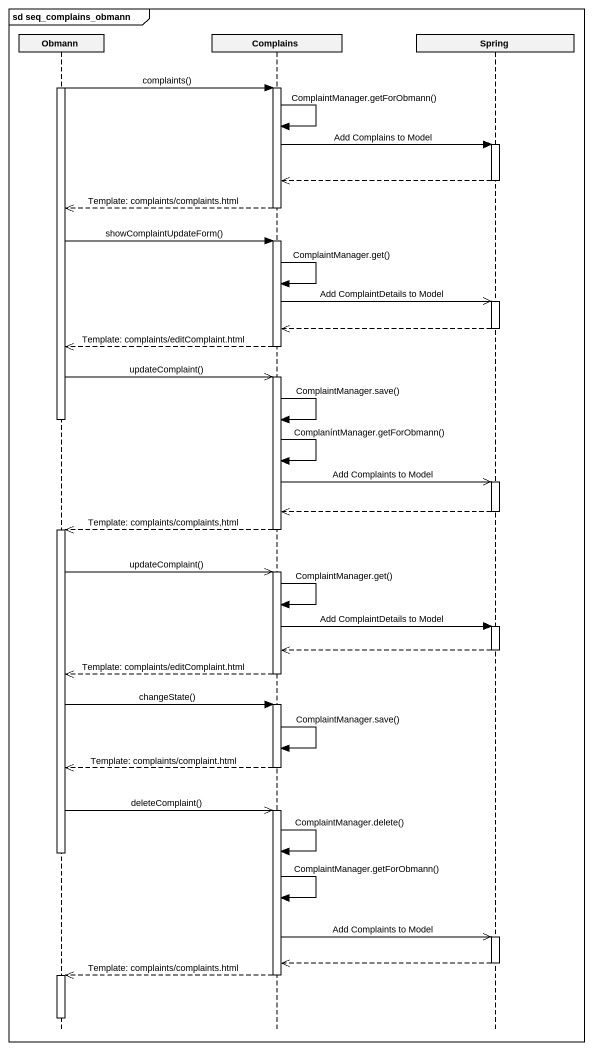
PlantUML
@startuml
mainframe sd seq_complains_obmann
hide footbox
participant Obmann
participant Complains
participant Spring

activate Obmann
Obmann -> Complains : complaints()
activate Complains
Complains -> Complains : ComplaintManager.getForObmann()
Complains -> Spring : Add Complains to Model
activate Spring
Spring -->> Complains
deactivate Spring
Complains -->> Obmann : Template: complaints/complaints.html
deactivate Complains
Obmann -> Complains : showComplaintUpdateForm()
activate Complains
Complains -> Complains : ComplaintManager.get()
Complains ->> Spring : Add ComplaintDetails to Model
activate Spring
Spring -->> Complains
deactivate Spring
Complains -->> Obmann : Template: complaints/editComplaint.html
deactivate Complains
Obmann ->> Complains : updateComplaint()
activate Complains
Complains -> Complains : ComplaintManager.save()
deactivate Obmann
Complains -> Complains : ComplaníntManager.getForObmann()
Complains ->> Spring : Add Complaints to Model
activate Spring
Spring -->> Complains
deactivate Spring
Complains -->> Obmann : Template: complaints/complaints,html
deactivate Complains
activate Obmann
Obmann ->> Complains : updateComplaint()
activate Complains
Complains -> Complains : ComplaintManager.get()
Complains -> Spring : Add ComplaintDetails to Model
activate Spring
Spring -->> Complains
deactivate Spring
Complains -->> Obmann : Template: complaints/editComplaint.html
deactivate Complains
Obmann -> Complains : changeState()
activate Complains
Complains -> Complains : ComplaintManager.save()
Complains -->> Obmann : Template: complaints/complaint.html
deactivate Complains
Obmann ->> Complains : deleteComplaint()
activate Complains
Complains -> Complains : ComplaintManager.delete()
deactivate Obmann
Complains -> Complains : ComplaintManager.getForObmann()
Complains ->> Spring : Add Complaints to Model
activate Spring
Spring -->> Complains
deactivate Spring
Complains -->> Obmann : Template: complaints/complaints.html
deactivate Complains
activate Obmann
deactivate Obmann
@enduml
